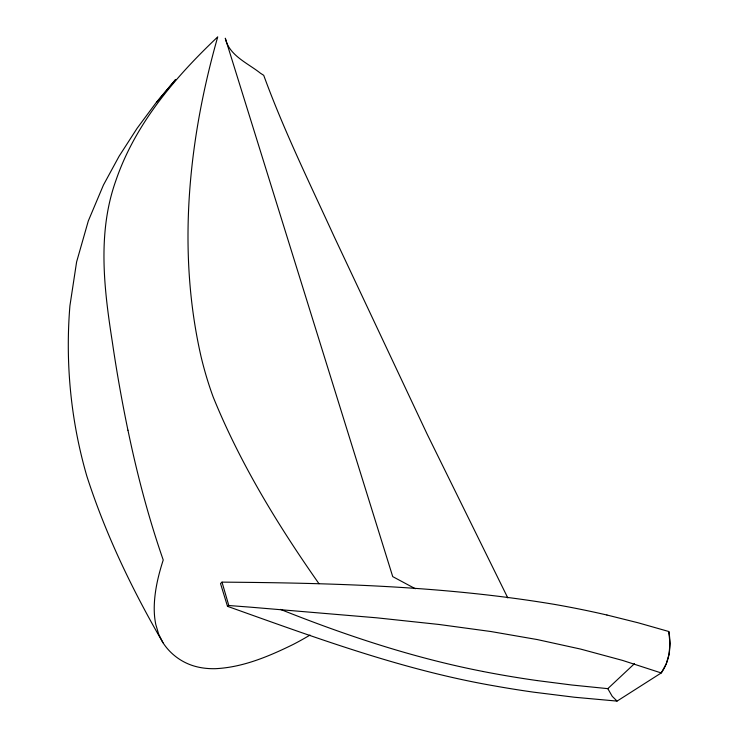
<?xml version="1.0" encoding="UTF-8"?>
<svg xmlns="http://www.w3.org/2000/svg" width="738" height="738" viewBox="0 0 738 738"><rect width="100%" height="100%" fill="white"/><g stroke="black" fill="none" stroke-linecap="round" stroke-linejoin="round"><path stroke-width="1.11" d="M156.511 102.351L175.681 79.464M175.441 79.75L155.884 102.969L137.056 128.375L119.095 156.253L103.449 185.026L88.311 220.93L76.604 261.935L69.916 305.79C65.184 363.004 70.839 420.992 86.844 476.148C105.608 534.432 132.286 589.828 162.969 642.706C169.629 653.084 179.841 661.091 191.465 665.178A237.239 110.22 -54.2 0 0 215.45 668.683C242.765 667.383 268.586 656.488 292.838 644.615A456.868 259.868 -70.7 0 0 310.025 635.058M606.922 615.022A1041.032 525.991 -16.6 0 0 554.847 604.45C444.986 586.027 333.179 582.965 222.009 582.134L220.514 583.527L227.498 606.341C314.905 637.475 402.597 670.049 494.368 685.888A811.191 318.262 -8.9 0 0 533.592 692.161L574.496 697.244L616.968 701.091M536.95 680.556L571.738 685.002L607.808 688.646L634.505 663.646M227.498 606.341L228.798 605.52L250.514 607.171L376.629 617.807L439.073 624.477L490.853 631.516L537.282 639.569L580.594 649.08L622.512 660.399L661.239 672.955L666.239 663.831L669.062 654.255L669.938 643.462L668.812 631.516L638.167 622.798L606.931 615.012M483.224 671.515C413.695 657.982 346.177 635.63 280.486 609.385M415.337 588.74L392.727 576.618L225.302 38.219C228.983 55.525 247.774 63.108 260.413 73.191A244.14 119.002 0.5 0 0 263.715 75.313C283.835 130.432 309.72 183.218 334.12 236.52L427.154 434.165L507.79 597.909M318.982 583.712C277.848 525.105 240.173 463.482 213.181 396.998A230.081 118.818 86.9 0 1 201.133 356.943C176.945 251.289 188.319 140.303 217.719 36.9C174.906 77.398 135.063 124.168 115.811 180.755C97.315 232.654 103.975 288.503 112.287 341.657A1396.536 657.982 56.4 0 0 127.932 430.199M162.969 642.706L158.661 634.136L155.792 624.477A180.838 84.944 -48.8 0 1 154.224 607.974C154.38 591.599 158.218 575.511 163.227 559.994C148.467 517.624 137.093 474.119 127.96 430.208M607.808 688.646L612.236 696.331L617.088 701.1L661.239 672.955C669.8 661.082 671.423 645.602 668.812 631.516M222.009 582.134L228.798 605.52M536.95 680.547A1041.032 525.991 -16.6 0 1 483.224 671.525"/></g></svg>
